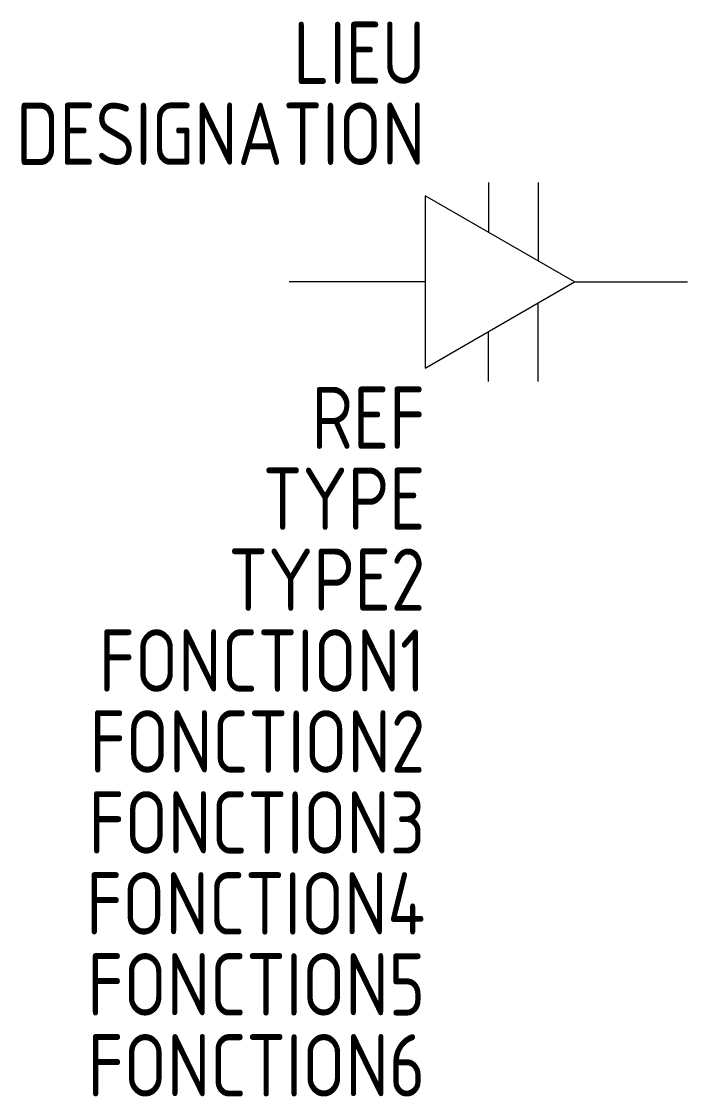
# Model space of a CAD drawing. Header units: millimetres. Extents: x -10.8 to 16, y -32.7 to 10.5.
import ezdxf
from ezdxf.enums import TextEntityAlignment as Align

# ---------------------------------------------------------------- set-up
doc = ezdxf.new("R2010")
doc.units = ezdxf.units.MM
for name, color, linetype in [('ELEC_FIL', 3, 'Continuous'), ('SYMB_TXT_NOM', 3, 'Continuous'), ('SYMBOLE', 3, 'Continuous')]:
    doc.layers.add(name, color=color, linetype=linetype)
doc.styles.add('NET2_5', font='isocp.shx', dxfattribs={"width": 0.9, "height": 2.5})

msp = doc.modelspace()

# ---------------------------------------------------------------- linework, layer by layer
at = {"layer": 'ELEC_FIL'}
msp.add_lwpolyline([(11.464, 0), (5.464, 3.464), (5.464, -3.464)], close=True, dxfattribs=at)
at = {"layer": 'SYMBOLE'}
for p, q in [((8, 4), (8, 2)), ((10, 4), (10, 0.845)), ((5.464, 0), (0, 0)), ((11.464, 0), (16, 0)), ((10, -4), (10, -0.845)), ((8, -4), (8, -2))]:
    msp.add_line(p, q, dxfattribs=at)

# ---------------------------------------------------------------- texts
at = {"layer": 'SYMB_TXT_NOM', "style": 'NET2_5', "width": 0.9, "flags": 8}
for tag, p in [('LIEU', (5.464, 7.95)), ('DESIGNATION', (5.464, 4.7)), ('REF', (5.464, -6.7)), ('TYPE', (5.464, -9.95)), ('TYPE2', (5.464, -13.2)), ('FONCTION1', (5.464, -16.45)), ('FONCTION2', (5.464, -19.7)), ('FONCTION3', (5.464, -22.95)), ('FONCTION4', (5.464, -26.2)), ('FONCTION5', (5.464, -29.45)), ('FONCTION6', (5.464, -32.7))]:
    msp.add_attdef(tag, text='', height=2.5, dxfattribs=at).set_placement(p, align=Align.RIGHT)

doc.saveas('drawing.dxf')
